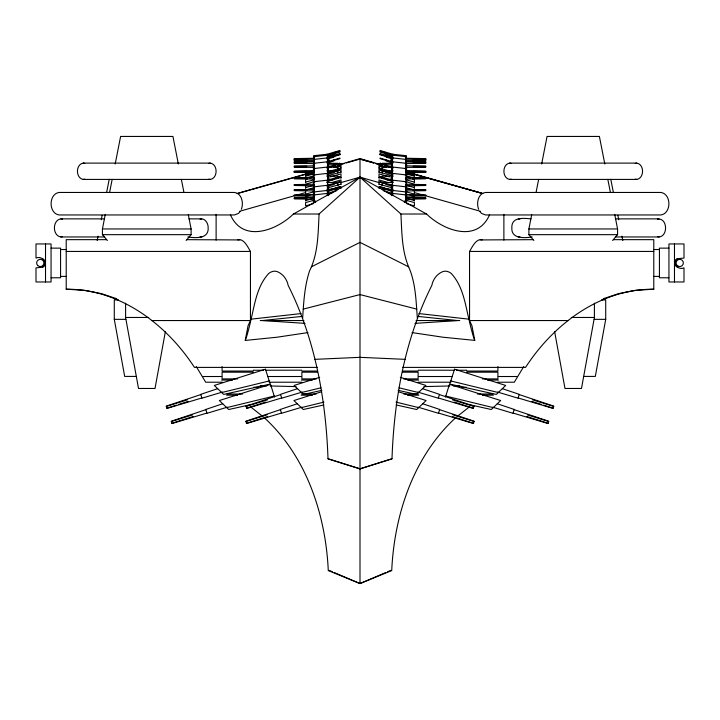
<?xml version="1.0" encoding="UTF-8"?>
<svg xmlns="http://www.w3.org/2000/svg" width="720" height="720" viewBox="0 0 720 720"><rect width="100%" height="100%" fill="white"/><g stroke="black" fill="none" stroke-linecap="round" stroke-linejoin="round"><path stroke-width="1.08" d="M378.99 182.547L360 177.174L319.086 214.011C318.06 233.082 318.321 253.323 309.6 270.792C304.524 286.083 303.66 302.355 302.643 318.312M386.1 152.856L380.016 151.029L380.079 150.498L386.163 152.325L386.037 153.387L392.706 155.286M386.163 153.261L386.037 154.368L392.706 156.267M386.1 156.573L380.016 154.746L380.079 153.594L386.163 155.43L386.037 156.492L391.752 158.112M380.079 154.215L386.163 156.042L386.037 157.104L392.706 159.003M386.1 160.452L380.016 158.616L380.079 158.085L386.163 159.912L386.037 160.983L392.706 162.873M380.079 163.35L386.163 165.177L386.037 166.248L392.706 168.138M386.1 172.053L380.016 170.226L380.079 169.695L386.163 171.522L386.037 172.584L392.706 174.483M386.1 178.866L380.016 177.039L380.079 176.499L386.163 178.335L386.037 179.397L392.706 181.287M386.1 183.969L380.016 182.142L380.079 181.611L386.163 183.438L386.037 184.5L392.706 186.399M386.1 189.099L380.016 187.272L380.079 186.732L386.163 188.568L386.037 189.63L392.706 191.52M386.1 192.078L386.163 191.547L383.121 190.629M392.148 161.262L392.823 154.224L386.163 152.325M391.923 165.996L392.823 157.932L386.163 156.042M386.163 159.912L392.823 161.811L391.806 170.874L392.418 170.937M386.163 165.177L392.823 167.076L391.806 176.139L392.418 176.202M386.163 171.522L392.823 173.412L391.806 182.475L392.418 182.547M386.163 178.335L392.823 180.225L391.806 189.288L392.418 189.351M391.923 193.392L392.823 185.328L386.163 183.438M392.256 195.525L392.823 190.458L386.163 188.568M392.598 195.453L392.823 193.437L386.163 191.547M405.459 156.618L405.387 157.284L406.341 157.392M405.459 163.224L405.387 163.89L406.341 163.998M405.684 162.261L406.413 155.745L392.823 154.224M405.747 162.657L406.413 156.681L392.823 155.205L380.079 151.434L380.016 152.01L386.1 153.837M405.99 162.666L406.296 159.93M405.459 168.489L405.387 169.155L406.341 169.263M405.684 165.978L406.413 159.462L392.823 157.932M405.684 169.848L406.413 163.332L392.823 161.811M405.459 174.834L405.387 175.5L406.341 175.608M405.684 175.113L406.413 168.597L392.823 167.076M405.684 181.458L406.413 174.942L392.823 173.412M405.684 188.271L406.413 181.746L392.823 180.225M405.459 191.88L405.387 192.546L406.341 192.654M405.459 194.85L405.387 195.525L406.341 195.624M405.684 193.374L406.413 186.858L392.823 185.328M405.747 197.91L406.413 191.979L392.823 190.458M405.567 202.563L406.413 194.958L392.823 193.437M307.944 332.595L276.876 337.239L245.241 340.434L248.049 325.737L250.452 320.544L250.452 251.442L247.887 247.014A853.596 66.303 90 0 0 240.957 239.94L187.191 239.67M165.357 331.668L155.025 388.467L138.51 388.467L125.595 317.466L125.595 303.156M594.405 303.156L594.405 317.466L581.49 388.467L564.975 388.467L554.643 331.668M601.515 299.889L605.709 299.889L605.709 319.347L595.323 376.416L583.686 376.416M97.173 240.543L98.037 236.169M101.259 219.771L102.114 215.397M106.632 192.438L109.206 179.316M107.388 240.48L102.429 234.666L102.429 228.951L105.246 214.632M109.575 192.609L112.167 179.388M115.2 163.971L120.609 136.44L172.935 136.44L178.344 163.971M533.844 240.48L528.894 234.666L528.894 228.951L531.702 214.632M536.031 192.609L538.632 179.388M541.656 163.971L547.065 136.44L599.391 136.44L604.8 163.971M412.056 332.595L443.124 337.239L474.741 340.389A348.858 27.099 90 0 1 472.266 332.739L471.636 330.372A334.098 29.457 90 0 1 469.62 322.227C465.444 305.595 463.464 286.524 451.233 273.456A635.607 69.426 -90 0 0 442.071 271.926C436.59 274.437 432.99 279.585 431.829 285.408C404.883 338.958 394.065 399.384 391.986 458.91L360 468.846L328.014 458.91C325.935 399.384 315.117 338.958 288.171 285.408C287.01 279.585 283.41 274.437 277.929 271.926A635.607 69.426 -90 0 0 268.767 273.456C256.536 286.524 254.556 305.595 250.38 322.227A334.098 29.457 -90 0 1 248.364 330.372L247.734 332.739A348.858 27.099 -90 0 1 245.259 340.389L245.259 340.389M241.326 209.331C243.828 203.31 241.965 193.383 234.405 192.456L59.13 192.456C48.438 193.968 48.438 213.453 59.13 214.956L234.405 214.956L238.401 213.453L240.057 211.662M445.455 397.008L449.487 384.309L500.652 400.536L491.283 409.518L470.727 404.955M452.592 399.924L473.904 406.395M452.313 416.52L473.526 423.288M526.869 416.52L548.091 423.288M527.391 414.873L548.658 421.488M531.909 401.427L541.449 404.487M532.431 399.78L553.698 406.395M474.759 340.434L471.951 325.737L469.548 320.544L469.548 251.442L472.113 247.014A853.596 66.303 -90 0 1 479.043 239.94L532.809 239.67M489.528 214.911C476.937 243.297 443.358 230.373 426.564 214.011L360 177.174L341.01 182.547M523.764 366.525L514.296 382.221L497.412 382.221M186.156 240.48L191.106 234.666L191.106 228.951L188.298 214.632M612.612 240.48L617.571 234.666L617.571 228.951L614.754 214.632M455.346 418.05C413.415 456.687 394.29 514.746 391.725 570.582L360 583.56L328.275 570.582C325.71 514.746 306.585 456.687 264.654 418.05M457.155 416.52L469.404 406.872M42.714 267.192C48.888 263.169 41.895 255.231 36 258.075L36 243.954L51.057 243.954L51.057 281.97L36 281.97L36 267.849L42.714 267.192A4.887 4.887 0 0 0 42.714 258.723M677.286 258.723C671.112 262.746 678.105 270.693 684 267.849L684 281.97L668.943 281.97L668.943 243.954L684 243.954L684 258.075L677.286 258.723A4.887 4.887 0 0 0 677.286 267.192M426.564 214.011L400.914 214.011L360 177.174L293.436 214.011C276.642 230.373 243.063 243.297 230.472 214.911M311.373 266.823L360 242.37L408.627 266.823C415.764 282.915 416.007 301.041 417.357 318.312M334.386 572.607L360 583.56L385.614 572.607M387.666 571.734L390.735 570.42M217.701 388.656L200.736 394.344L201.96 398.187L222.309 392.094M200.808 394.569L166.23 406.152L166.95 408.429L201.888 397.962M222.741 403.749L205.776 409.437L207 413.289L227.349 407.187M205.848 409.662L171.27 421.254L171.99 423.522L206.928 413.055M297.495 388.656L280.53 394.344L281.754 398.187L302.103 392.094M280.602 394.569L246.024 406.152L246.744 408.429L281.682 397.962M297.297 403.749L280.341 409.437L281.556 413.289L301.905 407.187M280.413 409.662L245.826 421.254L246.546 423.522L281.484 413.055M603.306 298.728L618.678 293.607L634.527 290.475M392.004 458.667L360 468.846L327.996 458.667M166.302 406.395L187.569 399.78M166.878 408.186L176.427 405.162M178.551 404.487L188.091 401.427M171.342 421.488L192.609 414.873M171.909 423.288L193.131 416.52M319.689 377.325L294.102 385.443L303.471 394.425L321.867 390.339M246.096 406.395L267.408 399.924M246.672 408.186L265.77 402.129M321.624 391.743L293.904 400.536L303.282 409.518L323.829 404.955M245.907 421.488L267.129 414.756M246.474 423.288L267.687 416.52M314.316 162.261L313.587 155.745L327.177 154.224L339.921 150.498L339.984 151.029L333.9 152.856M333.9 153.837L339.984 151.965L339.921 151.434L327.177 155.205L313.587 156.726L314.253 162.657M327.177 157.32L339.921 153.594L339.984 154.746L333.9 156.573M333.9 155.961L339.984 154.134M314.316 165.978L313.587 159.462L327.177 157.932L339.921 154.215M314.316 169.848L313.587 163.332L327.177 161.811L339.921 158.085L339.984 158.616L333.9 160.452M336.879 164.106L339.921 163.197L339.984 163.881L333.9 165.717M314.316 175.113L313.587 168.597L327.177 167.076L339.921 163.35M336.942 164.637L339.984 163.728M314.316 181.458L313.587 174.942L327.177 173.412L339.921 169.695L339.984 170.226L333.9 172.053M314.316 188.271L313.587 181.746L327.177 180.225L339.921 176.499L339.984 177.039L333.9 178.866M314.316 193.374L313.587 186.858L327.177 185.328L339.921 181.611L339.984 182.142L333.9 183.969M314.253 197.91L313.587 191.979L327.177 190.458L339.921 186.732L339.984 187.272L333.9 189.099M314.433 202.563L313.587 194.958L327.177 193.437L336.879 190.629M313.11 174.078L305.604 176.238L305.604 178.479M336.717 167.283L341.01 166.05L341.01 168.3M305.604 178.164L313.11 176.004M330.282 171.063L341.01 167.976M307.701 178.83L305.604 179.442L305.604 182.736M309.807 178.227L314.01 177.021M335.016 170.973L341.01 169.245L341.01 172.557M305.604 182.16L313.11 180M328.14 175.68L341.01 171.981M313.533 181.71L305.604 184.293M310.968 172.746L305.604 174.285L309.897 173.025M341.01 164.178L337.797 165.096L360 158.58L382.203 165.096L378.99 164.178M305.604 174.501L313.11 172.359M337.797 165.321L341.01 164.403L341.01 165.357L333.504 167.508M313.11 173.349L305.604 175.5L305.604 174.033L237.159 193.482M330.417 176.886L341.01 173.862L341.01 178.263M305.604 187.596L313.11 185.454M328.14 181.161L341.01 177.48M306.675 189.756L313.11 187.92M332.424 182.403L341.01 179.946L341.01 184.401M327.294 155.286L333.963 153.387L333.837 152.325M327.294 156.267L333.963 154.323L333.837 153.261M328.248 158.112L333.963 156.492L333.837 155.43M327.294 159.003L333.963 157.104L333.837 156.042M327.294 162.873L333.963 160.983L333.837 159.912M327.294 168.138L333.963 166.248L333.837 165.177M338.202 165.204L340.074 164.673M327.294 174.483L333.963 172.584L333.837 171.522M327.294 181.287L333.963 179.397L333.837 178.335M327.294 186.399L333.963 184.5L333.837 183.438M327.294 191.52L333.963 189.63L333.837 188.568M327.294 194.499L332.055 193.149M239.67 211.257L305.604 192.582M305.604 194.148L313.884 191.808M238.122 193.347L310.5 172.98M341.01 164.43L344.178 163.53M346.284 162.945L360 159.093L373.716 162.945L360 159.093M328.383 187.695L341.01 184.158M309.897 195.345L305.604 196.551L305.604 201.024M330.282 189.63L341.01 186.624L341.01 188.406M305.604 200.565L313.02 198.486M313.11 200.475L305.604 202.581L305.604 205.884L313.182 203.751M303.219 309.114L360 294.579L416.781 309.114M221.706 392.535L269.199 380.961M226.746 407.628L274.239 396.054M301.5 392.535L320.931 387.801M301.311 407.628L323.973 402.102M249.273 404.955L228.717 409.518L219.348 400.536L270.513 384.309L274.545 397.008M83.268 163.107C75.519 164.196 75.519 178.317 83.268 179.415L210.276 179.415C218.025 178.317 218.025 164.196 210.276 163.107L83.268 163.107L84.762 163.377M83.268 179.415L84.762 179.136M208.773 163.377L210.276 163.107M104.58 218.871L60.867 218.871C52.272 220.086 52.272 235.746 60.867 236.961L104.58 236.961M60.867 236.961L62.532 236.655M200.088 219.177C205.119 217.62 208.386 223.605 208.17 227.916C208.818 239.076 195.372 238.113 187.839 236.961M509.724 163.107C501.975 164.196 501.975 178.317 509.724 179.415L636.732 179.415C644.481 178.317 644.481 164.196 636.732 163.107L509.724 163.107L511.227 163.377M509.724 179.415L511.227 179.136M635.238 163.377L636.732 163.107M531.045 218.871C523.242 218.124 511.326 216.783 511.83 227.916C511.182 239.076 524.628 238.113 532.161 236.961M518.247 236.961L519.912 236.655M657.468 219.177C667.35 217.359 668.484 235.899 659.133 236.961L615.42 236.961M313.659 156.411L314.613 156.303M313.659 157.392L314.613 157.239L314.541 156.618M313.659 160.128L314.613 160.02M313.659 163.998L314.613 163.89L314.541 163.224M313.659 169.263L314.613 169.155L314.541 168.489M327.582 170.937L328.194 170.874L327.177 161.811M313.659 175.608L314.613 175.5L314.541 174.834M327.582 176.202L328.194 176.139L327.177 167.076M313.659 182.421L314.613 182.313M327.582 182.547L328.194 182.475L327.177 173.412M313.659 187.524L314.613 187.416M327.582 189.351L328.194 189.288L327.177 180.225M313.659 192.654L314.613 192.546L314.541 191.88M313.659 195.624L314.613 195.525L314.541 194.85M314.253 200.889L315.207 200.781M251.037 319.167L301.068 313.578M301.851 316.422L262.395 320.544L305.055 323.37M414.945 323.37L457.605 320.544L418.149 316.422M635.364 290.313L653.787 289.215L653.787 239.661L613.431 239.661M653.787 289.215C600.408 288.792 553.572 324.117 525.555 367.398L402.507 367.398M314.775 359.352L360 357.327L405.225 359.352M423.963 386.613L449.775 385.965M453.141 385.875L459.873 385.704M314.073 160.821L294.291 160.416L294.291 158.616L314.073 158.238M314.073 159.219L294.291 159.579L299.781 159.579M314.073 161.343L294.291 161.703L294.291 163.179L314.073 163.557M420.219 159.579L425.709 159.48L405.927 159.219M314.073 161.955L294.291 162.315L302.121 162.387M405.927 160.821L425.709 160.416L425.709 158.616L405.927 158.238M405.927 163.557L425.709 163.197L425.709 161.712L405.927 161.343M314.073 165.825L294.291 166.194L294.291 167.058L314.073 167.436M405.927 167.436L425.709 167.076L425.709 166.203L405.927 165.825M314.073 172.701L294.291 172.341L294.291 171.306L314.073 170.937L314.073 172.854M294.291 171.459L314.073 171.09M419.112 172.296L425.709 172.179L419.004 172.107M405.927 172.701L425.709 172.341L425.709 171.306L405.927 170.937L405.927 172.854M294.291 177.795L314.073 177.435M405.927 179.037L425.709 178.677L425.709 177.813L413.406 177.867L413.406 178.596M314.073 184.248L294.291 184.608L294.291 185.472L314.073 185.85M405.927 185.85L425.709 185.49L425.709 184.617L405.927 184.248M314.073 189.351L294.291 189.711L294.291 190.575L314.073 190.953M405.927 190.953L425.709 190.593L425.709 189.729L405.927 189.351M314.073 194.481L294.291 194.841L294.291 195.705L314.073 196.083M294.291 197.82L314.073 197.46M405.927 196.083L425.709 195.723L425.709 194.85L405.927 194.481M405.927 199.062L425.709 198.702L425.709 197.829L413.406 197.892L413.406 198.612M253.395 370.242L263.502 370.233M265.743 370.233L301.653 370.179M294.291 158.67L306.594 158.67M413.406 158.67L425.709 158.67M294.291 159.408L299.88 159.408M420.12 159.408L425.709 159.408M294.291 159.651L305.469 159.651M414.531 159.651L425.709 159.651M294.291 160.389L306.594 160.344M425.709 160.344L413.406 160.389L413.406 159.669M294.291 161.775L302.121 161.775M417.879 161.775L425.709 161.775M417.879 162.387L425.709 162.387L405.927 161.955M294.291 163.125L306.594 163.125L306.594 161.784M425.709 163.125L413.406 163.125L413.406 161.784M327.879 163.278L337.878 163.278L337.878 166.509M392.121 163.278L382.122 163.278L382.122 166.509M327.879 164.259L337.878 164.259M382.122 164.259L392.121 164.259M294.291 166.266L306.594 166.266L306.594 166.986L294.291 166.995M425.709 166.266L413.406 166.266L413.406 166.986L425.709 166.995M328.986 166.995L337.878 166.995L337.878 169.245M391.014 166.995L382.122 166.995L382.122 169.245M326.763 170.874L337.878 170.874L337.878 173.115M393.237 170.874L382.122 170.874L382.122 173.115M294.291 171.369L306.594 171.369L306.594 172.251M425.709 171.369L413.406 171.369L413.406 172.251M294.291 171.531L306.594 171.531M413.406 171.531L425.709 171.531M300.996 172.107L294.291 172.107L300.888 172.296M294.291 172.26L305.469 172.26M414.531 172.26L425.709 172.26M326.763 176.139L337.878 176.139L337.878 178.38M393.237 176.139L382.122 176.139L382.122 178.38M306.594 178.596L306.594 177.885L294.291 177.867L294.291 178.659L306.594 178.605M413.406 178.605L425.709 178.605M326.763 182.475L337.878 182.475L337.878 185.85M393.237 182.475L382.122 182.475L382.122 185.85M294.291 184.68L306.594 184.68L306.594 185.4L294.291 185.418M425.709 184.68L413.406 184.68L413.406 185.4L425.709 185.418M326.763 189.288L337.878 189.288M382.122 189.288L393.237 189.288M294.291 189.783L300.996 189.783M419.004 189.783L425.709 189.783M294.291 190.521L306.594 190.521M413.406 190.521L425.709 190.521M294.291 195.651L306.594 195.651L306.594 194.922M425.709 195.651L413.406 195.651L413.406 194.922M306.594 198.612L306.594 197.901L294.291 197.892L294.291 198.684L306.594 198.63M413.406 198.63L425.709 198.63M313.434 202.5L315.657 202.5M404.343 202.5L406.566 202.5M293.436 214.011L319.086 214.011M188.955 218.871L201.753 218.871M615.42 218.871L659.133 218.871M102.429 228.951L191.106 228.951M528.894 228.951L617.571 228.951M102.429 234.666L191.106 234.666M528.894 234.666L617.571 234.666M106.569 239.661L66.213 239.661L66.213 289.215C119.592 288.792 166.428 324.117 194.445 367.398L317.493 367.398M51.057 248.139L60.57 248.139L60.57 277.776L51.057 277.776M668.943 248.139L659.43 248.139L659.43 277.776L668.943 277.776M60.57 249.525L66.105 249.525M653.895 249.525L659.43 249.525M66.213 251.442L250.452 251.442M469.548 251.442L653.787 251.442M60.57 276.399L66.105 276.399M653.895 276.399L659.43 276.399M66.213 289.215L84.636 290.313M118.485 299.889L114.291 299.889L114.291 319.347L124.677 376.416L136.314 376.416M125.595 317.466L148.698 317.466M571.302 317.466L594.405 317.466M114.291 319.347L125.829 319.347M594.171 319.347L605.709 319.347M151.839 320.544L250.452 320.544M260.226 320.544L303.903 320.544M416.097 320.544L459.774 320.544M469.548 320.544L568.161 320.544M253.206 371.052L222.093 371.052L222.093 366.57M301.887 371.052L317.439 371.052M402.561 371.052L418.113 371.052M466.794 371.052L497.907 371.052L497.907 366.57M253.206 372.186L222.093 372.186L222.093 378.909L237.645 378.909M317.439 372.186L301.887 372.186L301.887 378.909L316.431 378.909M402.561 372.186L418.113 372.186L418.113 378.909L403.569 378.909M466.794 372.186L497.907 372.186L497.907 378.909L482.355 378.909M202.545 376.515L221.661 376.515M267.777 376.515L301.518 376.515M418.482 376.515L452.223 376.515M498.339 376.515L517.455 376.515M221.544 380.07L232.506 380.07M301.338 380.07L312.3 380.07M407.7 380.07L418.662 380.07M487.494 380.07L498.456 380.07M222.588 382.221L205.704 382.221L196.236 366.525M269.172 382.221L301.86 382.221M418.14 382.221L450.828 382.221M253.683 387.288L258.246 387.288M461.754 387.288L466.317 387.288M227.124 394.011L242.685 394.011M301.689 394.011L303.777 394.011M304.281 394.011L316.242 394.011M403.758 394.011L415.719 394.011M416.223 394.011L418.311 394.011M477.315 394.011L492.876 394.011M226.575 395.172L237.546 395.172M301.14 395.172L312.471 395.172M407.529 395.172L418.86 395.172M482.454 395.172L493.425 395.172M418.347 370.179L454.257 370.233M456.498 370.233L466.605 370.242M405.927 171.09L425.709 171.459M405.927 177.435L425.709 177.795M294.291 178.677L314.073 179.037M405.927 197.46L425.709 197.82M294.291 198.702L314.073 199.062M260.127 385.704L266.859 385.875M270.225 385.965L296.037 386.613M405.387 156.303L406.341 156.411M405.387 160.02L406.341 160.128M405.387 182.313L406.341 182.421M405.387 187.416L406.341 187.524M404.793 200.781L405.747 200.889M418.932 313.578L468.963 319.167M635.238 179.136L636.732 179.415M657.468 236.655L659.133 236.961M518.247 218.871L519.912 219.177M208.773 179.136L210.276 179.415M200.088 236.655L201.753 236.961M60.867 218.871L62.532 219.177M85.473 290.475L101.322 293.607L116.694 298.728M398.133 390.339L416.529 394.425L425.898 385.443L400.311 377.325M396.171 404.955L416.718 409.518L426.096 400.536L398.376 391.743M450.801 380.961L498.294 392.535M445.761 396.054L493.254 407.628M399.069 387.801L418.5 392.535M396.027 402.102L418.689 407.628M409.5 172.98L481.635 193.212M378.99 184.158L391.617 187.695M389.718 189.63L378.99 186.624L378.99 188.406M410.103 195.345L414.396 196.551L414.396 201.024M406.98 198.486L414.396 200.565M406.89 200.475L414.396 202.581L414.396 205.884L406.818 203.751M410.157 173.178L481.878 193.347M386.163 155.43L392.823 157.32M482.841 193.482L414.396 174.033L414.396 175.5L406.89 173.349M410.103 173.025L414.396 174.24L409.032 172.746M379.926 164.673L381.798 165.204M414.396 192.582L480.33 211.257M406.116 191.808L414.396 194.148M387.945 193.149L392.706 194.499M382.203 165.321L378.99 164.403L378.99 165.357L386.496 167.508M406.89 172.359L414.396 174.501M389.583 176.886L378.99 173.862L378.99 178.263M378.99 177.48L391.86 181.161M406.89 185.454L414.396 187.596M387.576 182.403L378.99 179.946L378.99 184.401M406.89 187.92L413.325 189.756M383.283 167.283L378.99 166.05L378.99 168.3M406.89 174.078L414.396 176.238L414.396 178.479M378.99 167.976L389.718 171.063M406.89 176.004L414.396 178.164M384.984 170.973L378.99 169.245L378.99 172.557M405.99 177.021L410.193 178.227M412.299 178.83L414.396 179.442L414.396 182.736M378.99 171.981L391.86 175.68M406.89 180L414.396 182.16M406.467 181.71L414.396 184.293M380.016 154.134L386.1 155.961M383.121 164.106L380.079 163.197L380.016 163.881L386.1 165.717M380.016 163.728L383.058 164.637M518.112 397.962L553.05 408.429L553.77 406.152L519.192 394.569M497.691 392.094L518.04 398.187L519.264 394.344L502.299 388.656M513.072 413.055L548.01 423.522L548.73 421.254L514.152 409.662M492.651 407.187L513 413.289L514.224 409.437L497.259 403.749M438.318 397.962L473.256 408.429L473.976 406.152L439.398 394.569M417.897 392.094L438.246 398.187L439.47 394.344L422.505 388.656M438.516 413.055L473.454 423.522L474.174 421.254L439.587 409.662M418.095 407.187L438.444 413.289L439.659 409.437L422.703 403.749M543.573 405.162L553.122 408.186M454.23 402.129L473.328 408.186M452.871 414.756L474.093 421.488M329.265 570.42L332.334 571.734M250.596 406.872L262.845 416.52M479.943 211.662L481.599 213.453L485.595 214.956L660.87 214.956C671.562 213.453 671.562 193.968 660.87 192.456L485.595 192.456C478.035 193.383 476.172 203.31 478.674 209.331M408.627 266.823C401.688 250.245 401.868 231.687 400.914 214.011M610.794 179.316L613.368 192.438M617.886 215.397L618.741 219.771M621.963 236.169L622.827 240.543M607.833 179.388L610.425 192.609M181.368 179.388L183.969 192.609M333.837 191.547L333.9 192.078M327.177 154.224L327.852 161.262M327.177 157.932L328.077 165.996M327.177 185.328L328.077 193.392M327.177 190.458L327.744 195.525M327.177 193.437L327.402 195.453M313.704 159.93L314.01 162.666M674.478 243.954L674.478 281.97M503.883 214.479L503.883 240.147M414.396 185.085L414.396 188.37M414.396 190.062L414.396 194.508M413.406 158.688L413.406 159.228M413.406 189.792L413.406 190.503M406.566 163.278L406.566 203.382M405.927 158.085L405.927 160.974M405.927 161.19L405.927 163.71M405.927 165.672L405.927 167.589M405.927 177.282L405.927 179.19M405.927 184.095L405.927 186.003M405.927 189.198L405.927 191.106M405.927 194.328L405.927 196.236M405.927 197.307L405.927 199.215M392.031 158.634L392.031 159.426M392.031 159.615L392.031 161.496M392.031 162.342L392.031 170.937M392.031 171.486L392.031 176.202M392.031 177.822L392.031 182.547M392.031 184.635L392.031 189.351M392.031 189.738L392.031 193.518M392.031 194.868L392.031 195.66M391.086 158.085L391.086 160.974M391.086 161.19L391.086 163.71M391.086 165.672L391.086 166.635M391.086 170.937L391.086 172.854M391.086 177.282L391.086 179.19M391.086 184.095L391.086 186.003M391.086 189.198L391.086 191.106M391.086 194.328L391.086 194.805M360 158.58L360 583.56M328.914 158.085L328.914 160.974M328.914 161.19L328.914 163.71M328.914 165.672L328.914 166.635M328.914 170.937L328.914 172.854M328.914 177.282L328.914 179.19M328.914 184.095L328.914 186.003M328.914 189.198L328.914 191.106M328.914 194.328L328.914 194.805M327.969 158.634L327.969 159.426M327.969 159.615L327.969 161.496M327.969 162.342L327.969 170.937M327.969 171.486L327.969 176.202M327.969 177.822L327.969 182.547M327.969 184.635L327.969 189.351M327.969 189.738L327.969 193.518M327.969 194.868L327.969 195.66M314.073 158.085L314.073 160.974M314.073 161.19L314.073 163.71M314.073 165.672L314.073 167.589M314.073 177.282L314.073 179.19M314.073 184.095L314.073 186.003M314.073 189.198L314.073 191.106M314.073 194.328L314.073 196.236M314.073 197.307L314.073 199.215M313.434 163.278L313.434 203.382M306.594 158.688L306.594 159.228M306.594 159.669L306.594 160.38M306.594 189.792L306.594 190.503M305.604 185.085L305.604 188.37M305.604 190.062L305.604 194.508M216.117 214.479L216.117 240.147M45.522 243.954L45.522 281.97M480.159 239.67A854.775 57.411 -90 0 1 482.166 239.922M237.834 239.922A854.775 57.411 90 0 1 239.841 239.67M454.527 369.207L449.802 384.093L496.314 394.425L505.692 385.443L454.527 369.207M265.473 369.207L214.308 385.443L223.686 394.425L270.198 384.093L265.473 369.207M378.99 164.421L375.822 163.53L378.99 164.43M677.925 266.094A3.618 3.618 0 0 0 683.352 262.962A3.618 3.618 0 0 0 677.925 259.821A3.618 3.618 0 0 0 677.925 266.094M37.71 265.518A3.618 3.618 0 0 0 43.767 263.898A3.618 3.618 0 0 0 39.33 259.461A3.618 3.618 0 0 0 37.71 265.518"/></g></svg>
